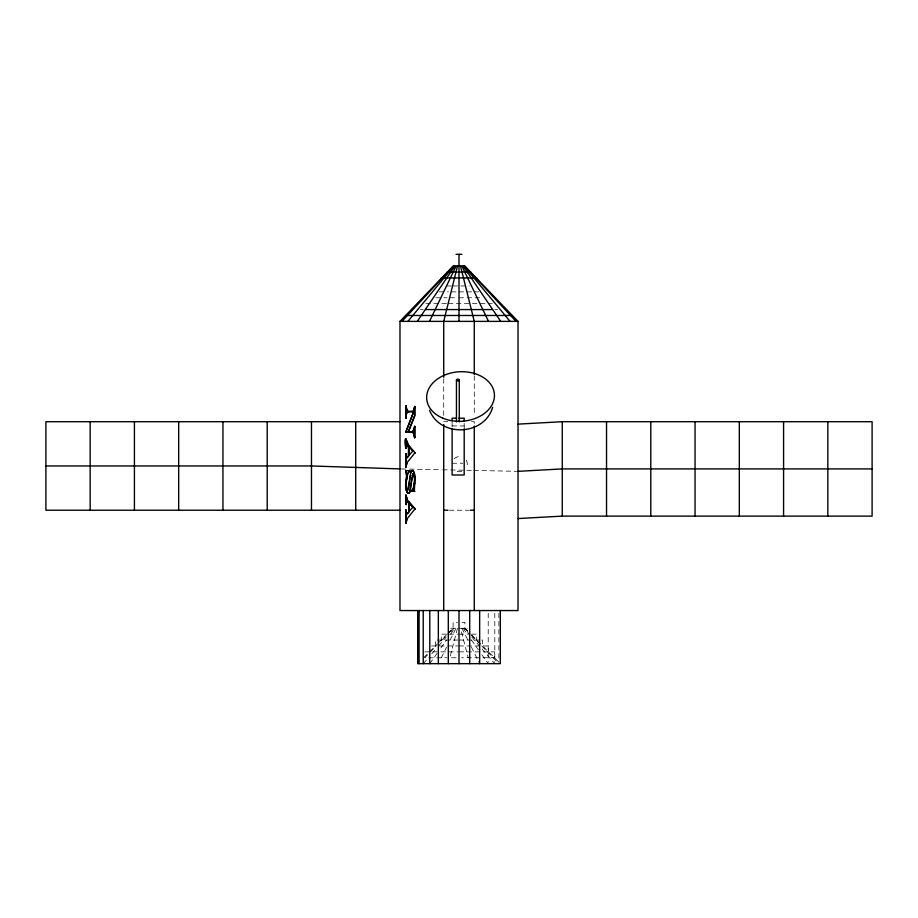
<?xml version="1.0" encoding="UTF-8"?>
<svg xmlns="http://www.w3.org/2000/svg" width="918" height="918" viewBox="0 0 918 918"><rect width="100%" height="100%" fill="white"/><g stroke="black" fill="none" stroke-linecap="round" stroke-linejoin="round"><path stroke-width="0.69" stroke-dasharray="4.59 3.44" d="M457.474 628.256L449.831 657.758L457.692 657.758M441.294 657.758L446.607 647.133M450.153 640.053L456.051 628.256M429.785 663.657L437.438 652.847M440.915 647.924L446.481 640.053M450.658 634.154L454.823 628.256M423.221 663.657L428.339 657.758M431.747 653.823L436.853 647.924M438.552 645.962L446.228 637.103M453.894 628.256L448.776 634.154L457.979 634.154M427.65 654.809L424.793 657.758L446.986 657.758M430.496 651.86L436.199 645.962M441.902 640.053L446.653 635.141M447.594 634.154L453.297 628.256M423.588 657.758L427.524 653.823M429.498 651.86L437.358 643.988M438.345 643.002L446.217 635.141M448.179 633.168L453.102 628.256L453.102 622.347L457.474 622.347M447.192 285.968L451.472 285.968M452.895 285.968L469.385 285.968M439.355 291.867L448.512 291.867M451.358 291.867L457.784 291.867M459 291.867L478.645 291.867M435.786 297.776L447.089 297.776M449.831 297.776L457.726 297.776M459 297.776L482.214 297.776M425.849 303.674L446.986 303.674M448.305 303.674L492.151 303.674M420.478 309.573L423.221 309.573M494.779 309.573L497.522 309.573M443.727 421.706L447.892 421.706M471.496 421.706L474.273 421.706L474.273 424.564M452.115 425.941L464.198 425.941M452.115 463.234L462.856 463.234M449.281 510.224L468.719 510.224M461.949 622.347L464.898 622.347L464.898 628.256L469.821 633.168M450.658 628.256L457.979 628.256M459 628.256L467.342 628.256M446.481 634.154L441.294 634.154L441.294 640.053M459 634.154L469.224 634.154L464.106 628.256M471.519 634.154L476.706 634.154L476.706 640.053M457.852 640.053L435.396 640.053L435.396 645.962M459 640.053L479.448 640.053M481.801 640.053L482.604 640.053L482.604 645.962L500.31 663.657M431.483 645.962L457.784 645.962M459 645.962L488.502 645.962L488.502 651.86M424.793 651.86L457.726 651.86M459 651.86L494.412 651.86L494.412 657.758L461.616 657.758M401.407 468.949L441.225 469.764M442.648 469.786L472.506 470.406M473.929 470.429L516.593 471.313M471.783 635.141L480.642 643.988M464.703 628.256L470.406 634.154M471.347 635.141L480.848 644.975M481.801 645.962L498.899 663.657M471.772 637.103L479.448 645.962M481.996 648.911L494.779 663.657M463.177 628.256L467.342 634.154M471.519 640.053L478.473 649.887M481.95 654.809L488.215 663.657M461.949 628.256L467.847 640.053M471.393 647.133L479.655 663.657M461.444 631.791L468.169 657.758M498.899 613.339L498.899 662.268M494.779 613.339L494.779 662.268M488.215 613.339L488.215 662.268M474.273 375.841L474.273 415.969M464.198 423.359L464.198 428.052M452.115 422.073L452.115 426.652M443.727 378.709L443.727 415.969M466.298 460.308A7.608 7.608 0 0 1 466.298 467.928M461.674 471.473A7.608 7.608 0 0 1 454.318 469.5M454.318 458.736A7.608 7.608 0 0 1 461.674 456.762"/><path stroke-width="1.38" d="M414.11 472.873C415.097 478.771 415.705 486.081 411.448 490.878L414.649 491.463L414.156 490.556C413.157 484.176 417.403 476.568 412.962 470.647L412.262 470.36M406.031 418.08L406.192 414.925A3.867 1.48 -90 0 1 407.076 412.4L408.464 411.918M414.58 406.72L413.387 411.172M406.043 448.374L407.11 445.138M406.043 504.544L406.823 501.63M414.58 426.331L413.938 430.416L412.09 431.793M406.043 466.528L407.248 462.638M406.043 522.709L407.248 518.808M411.895 477.853L410.048 491.532A5.485 2.1 -90 0 1 408.935 493.15L407.408 492.759M410.243 475.662L408.797 487.791L408.062 489.753L407.007 489.822M414.787 483.097L414.328 490.556M406.089 503.534L407.11 501.308M410.713 473.034L407.902 489.753M457.474 266.14L443.727 321.38L443.727 377.275M412.021 475.868L413.261 473.791M413.559 487.435L414.615 479.219L413.582 474.101M410.553 473.034L411.838 470.613M406.651 463.636L405.79 467.147L405.79 453.71L406.204 455.466M406.651 519.817L405.79 523.317L405.79 509.88L406.513 514.011L406.043 511.636M412.205 432.435L405.71 431.896L413.559 411.918M405.871 432.435L413.72 411.918L408.303 411.918M414.649 406.422L414.649 415.705L408.269 431.793L412.251 431.793M408.441 431.793L414.81 415.705L414.81 406.422L413.743 410.759M410.816 472.15L412.423 470.36L413.743 471.496M429.498 321.38L456.051 266.14M492.679 407.294C484.302 435.889 440.273 437.702 429.498 410.185M406.823 445.448C406.215 457.256 402.038 427.031 408.625 445.356M412.836 474.009L409.887 491.532A5.485 2.1 -90 0 1 408.774 493.15L408.326 493.264M413.318 488.514L411.608 491.463M417.265 321.38L454.823 266.14M408.074 512.714L408.739 512.118L408.739 502.318L407.581 501.297M408.407 512.496L406.605 514.16M407.89 321.38L453.894 266.14M407.087 462.638L414.993 452.712L407.248 443.669L406.043 438.953M407.087 518.808L414.993 508.893L407.248 499.84L406.043 495.123M408.246 456.326L408.739 446.137L407.236 445.035M412.916 450.956L408.808 455.615L408.808 446.423L412.916 450.956L408.969 446.423M408.246 456.544L406.766 457.979L406.077 456.602M412.916 507.138L408.808 511.785L408.808 502.594L412.916 507.138L408.969 502.594M407.948 456.694L406.605 457.979M407.03 513.919L407.948 512.864M401.992 321.38L453.297 266.14M399.984 321.38L453.102 266.14L464.898 266.14L518.016 321.38L518.016 610.55L399.984 610.55L399.984 321.38L518.016 321.38M412.744 431.644L414.81 426.331L414.81 437.794L413.811 433.744M407.776 412.033L407.236 412.4A3.867 1.48 -90 0 0 406.353 414.925L405.79 418.08L406.192 405.997M407.144 492.128C403.174 485.725 408.395 477.67 405.653 471.29L405.653 470.704L409.91 470.704L408.705 472.036A10.328 3.947 -90 0 0 407.271 474.927L405.859 484.245L406.789 489.26M409.91 471.29L408.866 472.036A10.328 3.947 -90 0 0 407.431 474.927L406.089 482.386L406.467 488.365M412.962 411.298L413.548 411.172M518.016 424.127L562.275 421.706L872.1 421.706L872.1 516.123L562.275 516.123L518.016 518.555M518.016 471.336L562.275 468.914L872.1 468.914M456.051 254.343L461.949 254.343M447.192 272.038L470.808 272.038M441.294 277.947L476.706 277.947M425.619 309.573L492.381 309.573M405.882 315.482L512.118 315.482M407.948 411.298L413.123 411.298M456.143 418.206L452.115 418.206L452.115 420.788M458.828 418.206L464.198 418.206L464.198 421.018M399.984 421.706L45.9 421.706L45.9 510.224L399.984 510.224M407.581 445.127L408.739 446.137M414.993 452.712L414.993 453.331M408.739 455.948L408.567 446.137M406.353 457.83L406.043 455.466M45.9 465.965L311.466 465.965L399.984 468.914M405.653 471.29C408.705 477.039 403.702 484.945 406.766 491.302M414.649 490.878L414.477 491.463M407.913 501.572L408.739 502.318M406.204 504.544L405.79 495.123L407.408 499.84M408.453 501.538L414.993 508.893M414.993 509.501L414.833 508.893M443.727 510.224L447.892 510.224M470.108 510.224L474.273 510.224M408.739 512.118L408.567 502.318M412.044 432.435L412.744 432.527M407.385 411.161L408.108 411.298M407.603 490.005L406.628 489.26M412.584 432.527L413.226 432.768M413.089 473.791L414.202 474.95L414.775 479.219M408.028 493.138L406.972 492.128M407.546 411.161L406.112 407.684M464.703 266.14L516.008 321.38M464.106 266.14L510.11 321.38M463.177 266.14L500.735 321.38M413.467 433.181L414.58 437.565M407.076 410.748L406.031 405.997M461.949 266.14L488.502 321.38M460.526 266.14L474.273 321.38L474.273 374.406M827.841 421.706L827.841 516.123M783.582 421.706L783.582 516.123M739.323 421.706L739.323 516.123M695.052 421.706L695.052 516.123M650.793 421.706L650.793 516.123M606.534 421.706L606.534 516.123M562.275 421.706L562.275 516.123M500.31 610.55L500.31 663.657L417.69 663.657L417.69 610.55M479.655 610.55L479.655 663.657M474.273 425.986L474.273 610.55M469.695 610.55L469.695 663.657M464.198 428.74L464.198 474.996L452.115 474.996L452.115 428.74M459.287 380.006A1.411 0.895 0 0 1 457.164 380.775A1.411 0.895 0 0 1 457.164 379.237A1.411 0.895 0 0 1 459.287 380.006L459.287 421.913A1.411 0.895 0 0 0 458.575 421.132M459 254.343L459 321.38M459 610.55L459 663.657M456.453 380.006L456.453 421.913A1.411 0.895 0 0 1 456.648 421.465M448.305 610.55L448.305 663.657M443.727 424.564L443.727 610.55M438.345 610.55L438.345 663.657M429.785 610.55L429.785 663.657M423.221 610.55L423.221 663.657M419.101 610.55L419.101 663.657M414.649 426.331L414.58 437.794M409.749 470.704L409.749 471.29M405.963 405.997L405.963 418.08M405.963 438.953L405.963 448.374M406.043 453.71L406.043 467.147M405.963 495.123L405.963 504.544M406.043 509.88L406.043 523.317M405.813 470.704L405.813 471.29M355.725 421.706L355.725 510.224M311.466 421.706L311.466 510.224M267.207 421.706L267.207 510.224M222.948 421.706L222.948 510.224M178.677 421.706L178.677 510.224M134.418 421.706L134.418 510.224M90.159 421.706L90.159 510.224M442.797 418.16A33.932 24.775 -3.6 0 0 494.435 396.186A33.932 24.775 -3.6 0 0 444.404 375.175A33.932 24.775 -3.6 0 0 442.797 418.16"/></g></svg>
